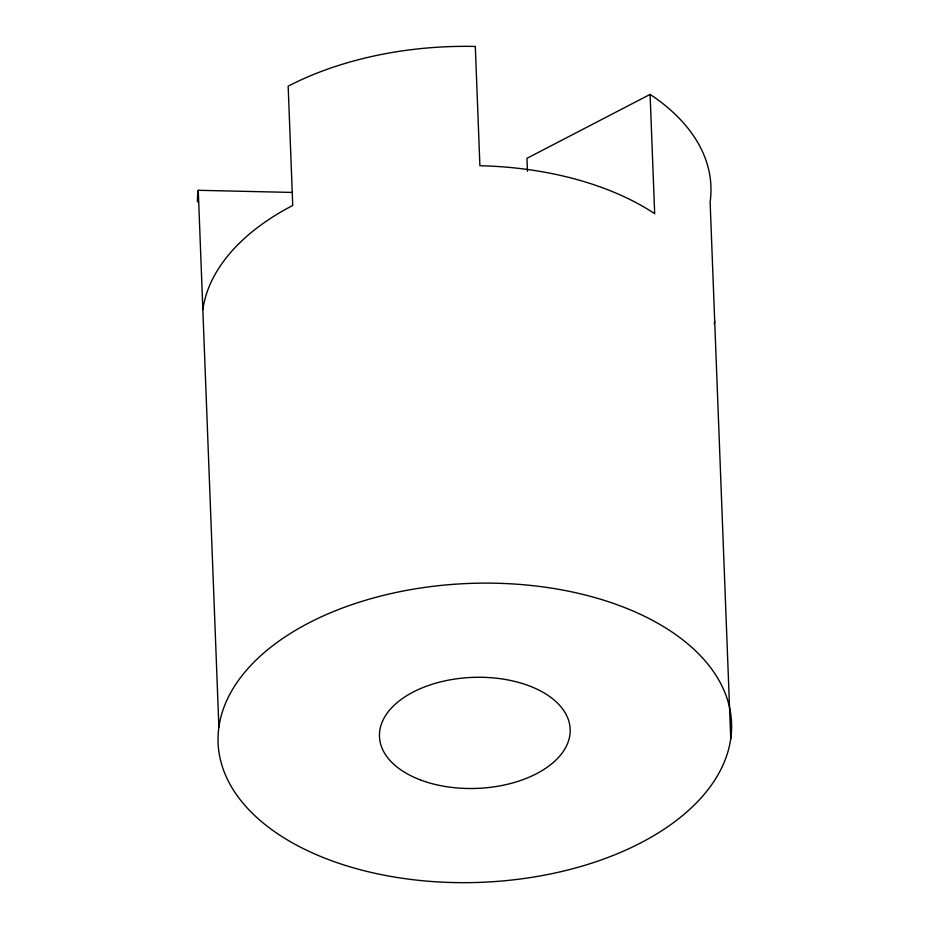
<?xml version="1.0" encoding="UTF-8"?>
<svg xmlns="http://www.w3.org/2000/svg" width="929" height="929" viewBox="0 0 929 929"><rect width="100%" height="100%" fill="white"/><g stroke="black" fill="none" stroke-linecap="round" stroke-linejoin="round"><path stroke-width="1.39" d="M730.74 738.706A256.915 149.557 -2.2 0 0 365.143 600.378A256.915 149.557 -2.2 0 0 328.552 859.592A256.915 149.557 -2.2 0 0 730.74 738.706L710.116 201.918A256.915 149.557 -2.2 0 0 650.091 94.398L526.952 158.325L527.451 171.261M197.401 201.872A256.915 149.557 -2.2 0 1 198.26 190.294L292.472 192.442M650.091 94.398L654.678 213.682A256.915 149.557 -2.2 0 0 479.898 165.734L475.311 46.45A256.915 149.557 -2.2 0 0 288.164 86.176L292.74 205.46A256.915 149.557 -2.2 0 0 202.847 309.578M198.26 190.294L218.884 727.082M714.691 321.213A256.915 149.557 -2.2 0 1 714.273 323.884M420.489 779.954A95.432 55.554 -2.2 0 0 569.872 735.048A95.432 55.554 -2.2 0 0 434.075 683.674A95.432 55.554 -2.2 0 0 420.489 779.954"/></g></svg>
